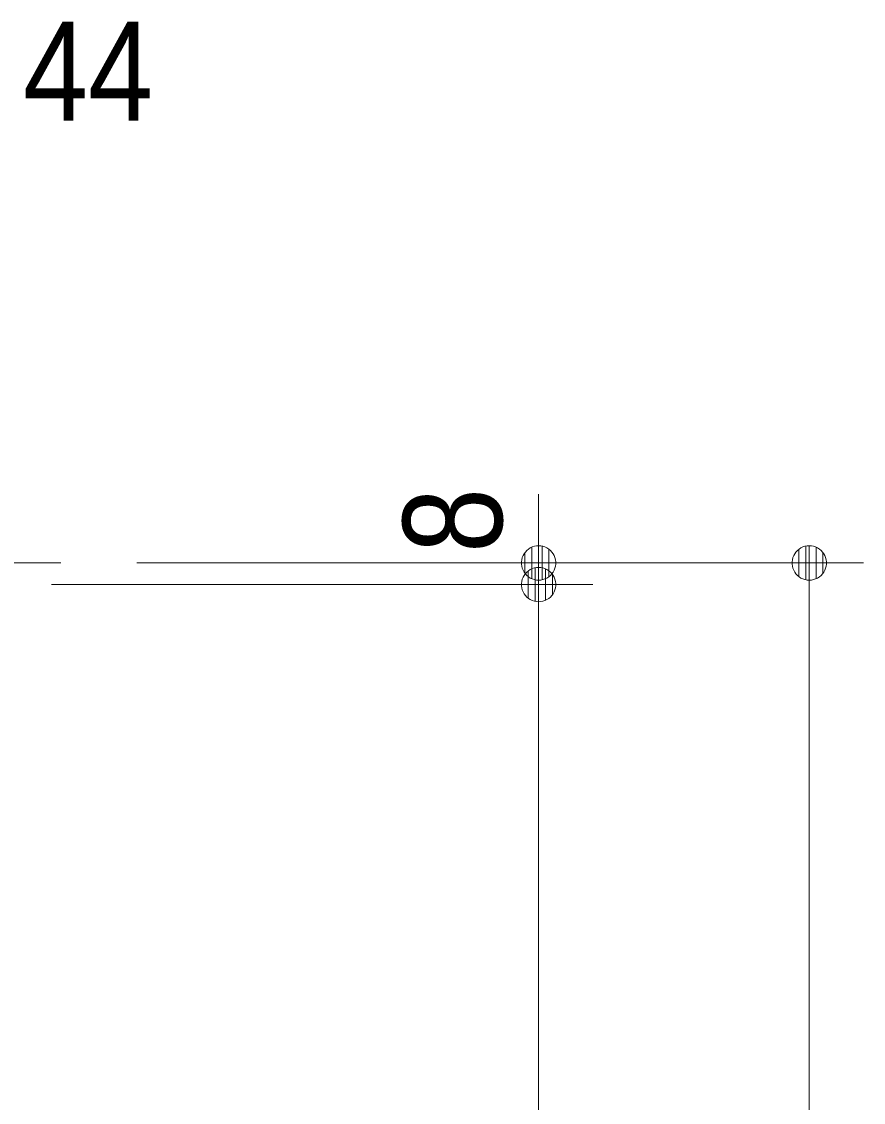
# Model space of a CAD drawing. Units: millimetres, scale not verified. Extents: x -6062 to 6062, y -3045 to 3045.
# Drawn here: x -327.1 to -16, y 150.6 to 550.1 of the extents above; entities that cross this region are included whole.
import ezdxf
from ezdxf.enums import TextEntityAlignment as Align

# ---------------------------------------------------------------- set-up
doc = ezdxf.new("R2010")
doc.units = ezdxf.units.MM
doc.header["$LTSCALE"] = 20
for name, color, linetype, lineweight in [('0-1_3一般', 7, 'Continuous', 9), ('0-3_2寸法-1', 7, 'Continuous', 9), ('0-4_0', 7, 'Continuous', 9), ('0-5_2寸法-2', 7, 'Continuous', 9)]:
    doc.layers.add(name, color=color, linetype=linetype, lineweight=lineweight)
doc.styles.add('ＭＳ Ｐゴシック', font='')
doc.styles.get('ＭＳ Ｐゴシック').set_extended_font_data('MS PGothic')

# ---------------------------------------------------------------- blocks, each defined once
blk = doc.blocks.new('グループ')
at = {"layer": '0-1_3一般'}
blk.add_line((25355.3, 7000), (29498.8, 7000), dxfattribs=at)
blk = doc.blocks.new('グループ-35')
at = {"layer": '0-1_3一般'}
blk.add_blockref('グループ', (0, 0), dxfattribs=at)
blk = doc.blocks.new('_Dot')
at = {"layer": '0-4_0'}
for p, q in [((-10, 0), (-20, 0)), ((9.78, 2), (-9.78, 2)), ((7.99, 6), (-7.99, 6)), ((9.16, -3.98), (-9.16, -3.98)), ((6, -7.98), (-6, -7.98))]:
    blk.add_line(p, q, dxfattribs=at)
for points in [[(10, 0), (9.92, 1.25), (9.69, 2.49), (9.3, 3.68), (8.76, 4.82), (8.09, 5.88), (7.29, 6.85), (6.37, 7.71), (5.36, 8.44), (4.26, 9.05), (3.09, 9.51), (1.87, 9.82), (0.63, 9.98), (-0.63, 9.98), (-1.87, 9.82), (-3.09, 9.51), (-4.26, 9.05), (-5.36, 8.44), (-6.37, 7.71), (-7.29, 6.85), (-8.09, 5.88), (-8.76, 4.82), (-9.3, 3.68), (-9.69, 2.49), (-9.92, 1.25), (-10, 0), (0, 0)], [(-10, 0), (-9.92, -1.25), (-9.69, -2.49), (-9.3, -3.68), (-8.76, -4.82), (-8.09, -5.88), (-7.29, -6.85), (-6.37, -7.71), (-5.36, -8.44), (-4.26, -9.05), (-3.09, -9.51), (-1.87, -9.82), (-0.63, -9.98), (0.63, -9.98), (1.87, -9.82), (3.09, -9.51), (4.26, -9.05), (5.36, -8.44), (6.37, -7.71), (7.29, -6.85), (8.09, -5.88), (8.76, -4.82), (9.3, -3.68), (9.69, -2.49), (9.92, -1.25), (10, 0), (0, 0)]]:
    blk.add_lwpolyline(points, close=True, dxfattribs=at)

msp = doc.modelspace()

# ---------------------------------------------------------------- linework, layer by layer
at = {"layer": '0-3_2寸法-1'}
for p, q in [((-116.04, 350), (-16.04, 350)), ((-316.04, 342), (-116.04, 342)), ((-36.04, -1987.29), (-36.04, 337.29)), ((-136.04, -1987.29), (-136.04, 329.29))]:
    msp.add_line(p, q, dxfattribs=at)
at = {"layer": '0-5_2寸法-2'}
for p, q in [((-136.04, 362.71), (-136.04, 375.42)), ((-284.56, 350), (-116.04, 350)), ((-136.04, 350), (-136.04, 342)), ((-316.04, 342), (-116.04, 342)), ((-136.04, 329.29), (-136.04, 316.58))]:
    msp.add_line(p, q, dxfattribs=at)

# ---------------------------------------------------------------- block references
at = {"layer": '0-1_3一般', "xscale": 0.05, "yscale": 0.05}
msp.add_blockref('グループ-35', (-1787.5, 0), dxfattribs=at)
at = {"layer": '0-3_2寸法-1', "xscale": 0.6356201, "yscale": 0.6356201, "rotation": 90}
for p in [(-36.04, 350), (-136.04, 342)]:
    msp.add_blockref('_Dot', p, dxfattribs=at)
at = {"layer": '0-5_2寸法-2', "xscale": 0.6356201, "yscale": 0.6356201}
for p, rotation in [((-136.04, 350), 270), ((-136.04, 342), 90)]:
    msp.add_blockref('_Dot', p, dxfattribs=dict(at, rotation=rotation))

# ---------------------------------------------------------------- texts
at = {"layer": '0-5_2寸法-2', "style": 'ＭＳ Ｐゴシック', "width": 0.9}
msp.add_text('44', height=36.66, dxfattribs=at).set_placement((-326.53, 502.48), align=Align.BOTTOM_LEFT)
msp.add_text('8', height=36.66, rotation=90, dxfattribs=at).set_placement((-138.52, 353.7), align=Align.BOTTOM_LEFT)

doc.saveas('drawing.dxf')
